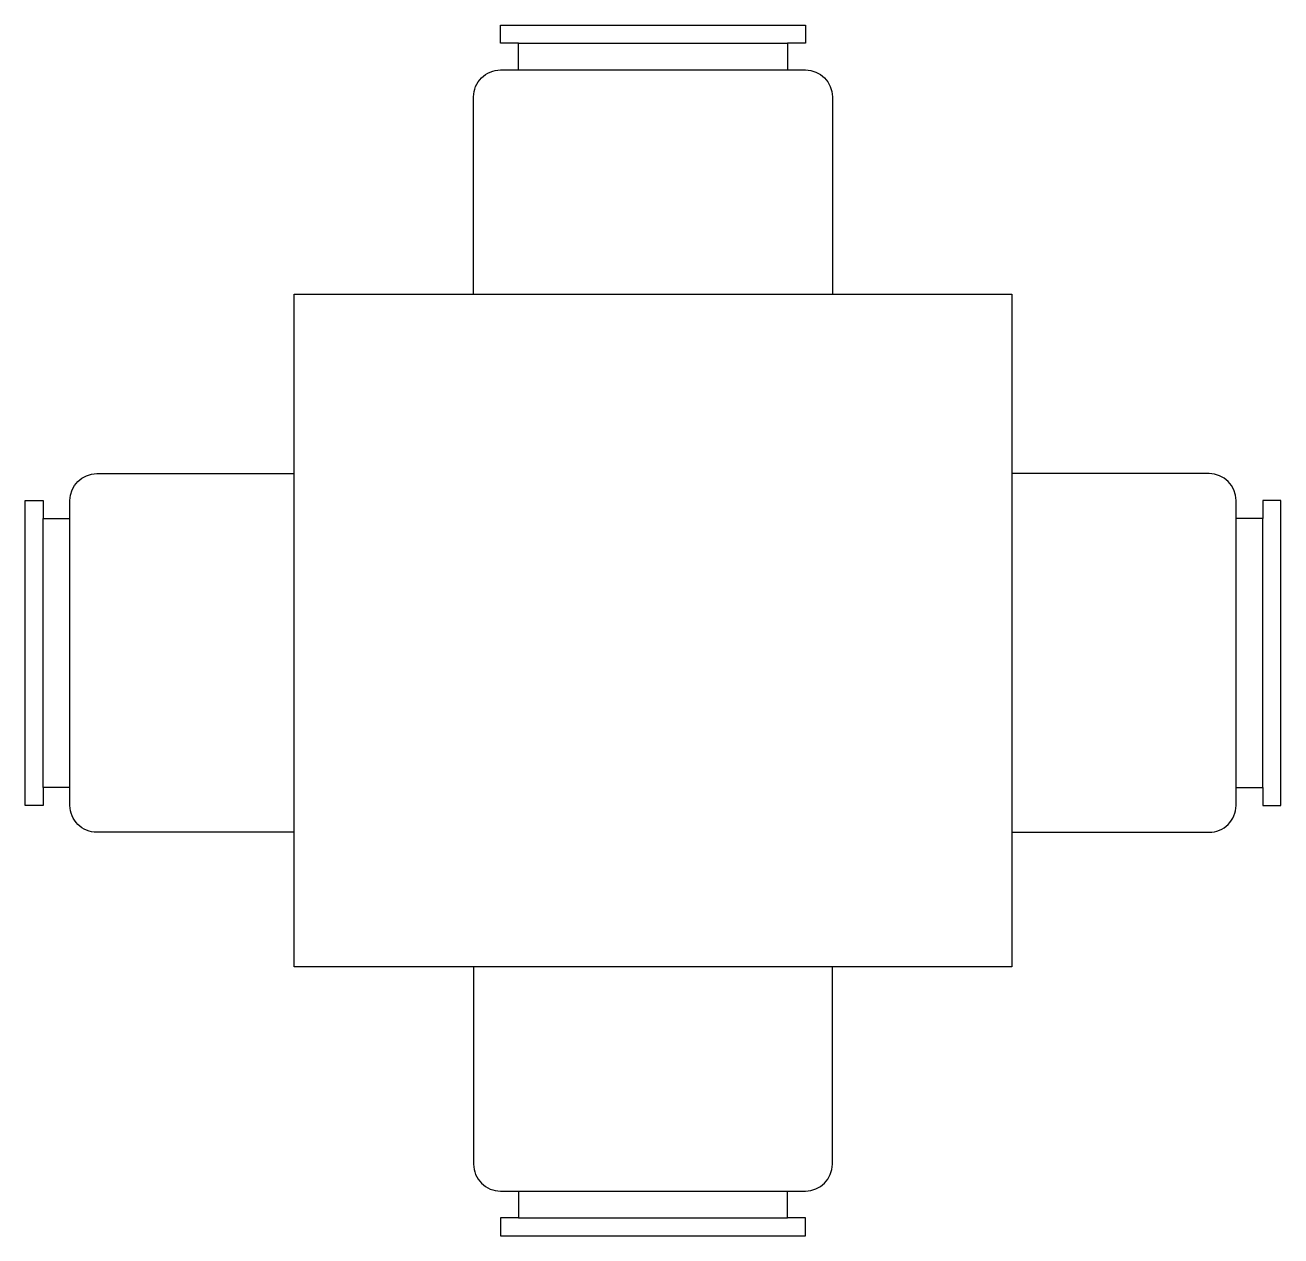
# Model space of a CAD drawing. Extents: x 47.96 to 49.36, y 33.59 to 34.94.
import ezdxf

# ---------------------------------------------------------------- set-up
doc = ezdxf.new("R2010")
doc.units = 0
doc.header["$LTSCALE"] = 0.5
doc.header["$MEASUREMENT"] = 0
doc.layers.get('0').update_dxf_attribs({"linetype": 'CONTINUOUS'})

# ---------------------------------------------------------------- blocks, each defined once
blk = doc.blocks.new('M-15')
at = {"elevation": -0.5245}
for points in [[(0.25, 1.08), (0.23, 1.08), (0.23, 1.1), (0.57, 1.1), (0.57, 1.08), (0.55, 1.08)], [(0.25, 1.05), (0.25, 1.08), (0.55, 1.08), (0.55, 1.05)], [(-0.28, 0.25), (-0.28, 0.23), (-0.3, 0.23), (-0.3, 0.57), (-0.28, 0.57), (-0.28, 0.55)], [(1.08, 0.25), (1.08, 0.23), (1.1, 0.23), (1.1, 0.57), (1.08, 0.57), (1.08, 0.55)], [(-0.25, 0.25), (-0.28, 0.25), (-0.28, 0.55), (-0.25, 0.55)], [(1.05, 0.25), (1.08, 0.25), (1.08, 0.55), (1.05, 0.55)], [(0.25, -0.2), (0.25, -0.23), (0.55, -0.23), (0.55, -0.2)], [(0.25, -0.23), (0.23, -0.23), (0.23, -0.25), (0.57, -0.25), (0.57, -0.23), (0.55, -0.23)]]:
    blk.add_lwpolyline(points, dxfattribs=at)
for points in [[(0.2, 0.8), (0.2, 1.02, -0.414238), (0.23, 1.05), (0.57, 1.05, -0.414145), (0.6, 1.02), (0.6, 0.8)], [(0, 0.2), (-0.22, 0.2, -0.414238), (-0.25, 0.23), (-0.25, 0.57, -0.414145), (-0.22, 0.6), (0, 0.6)], [(0.8, 0.2), (1.02, 0.2, 0.414238), (1.05, 0.23), (1.05, 0.57, 0.414145), (1.02, 0.6), (0.8, 0.6)], [(0.2, 0.05), (0.2, -0.17, 0.414238), (0.23, -0.2), (0.57, -0.2, 0.414145), (0.6, -0.17), (0.6, 0.05)]]:
    blk.add_lwpolyline(points, format="xyb", dxfattribs=at)
blk.add_lwpolyline([(0, 0.05), (0, 0.8), (0.8, 0.8), (0.8, 0.05)], close=True)

msp = doc.modelspace()

# ---------------------------------------------------------------- block references
msp.add_blockref('M-15', (48.2585, 33.839))

doc.saveas('drawing.dxf')
